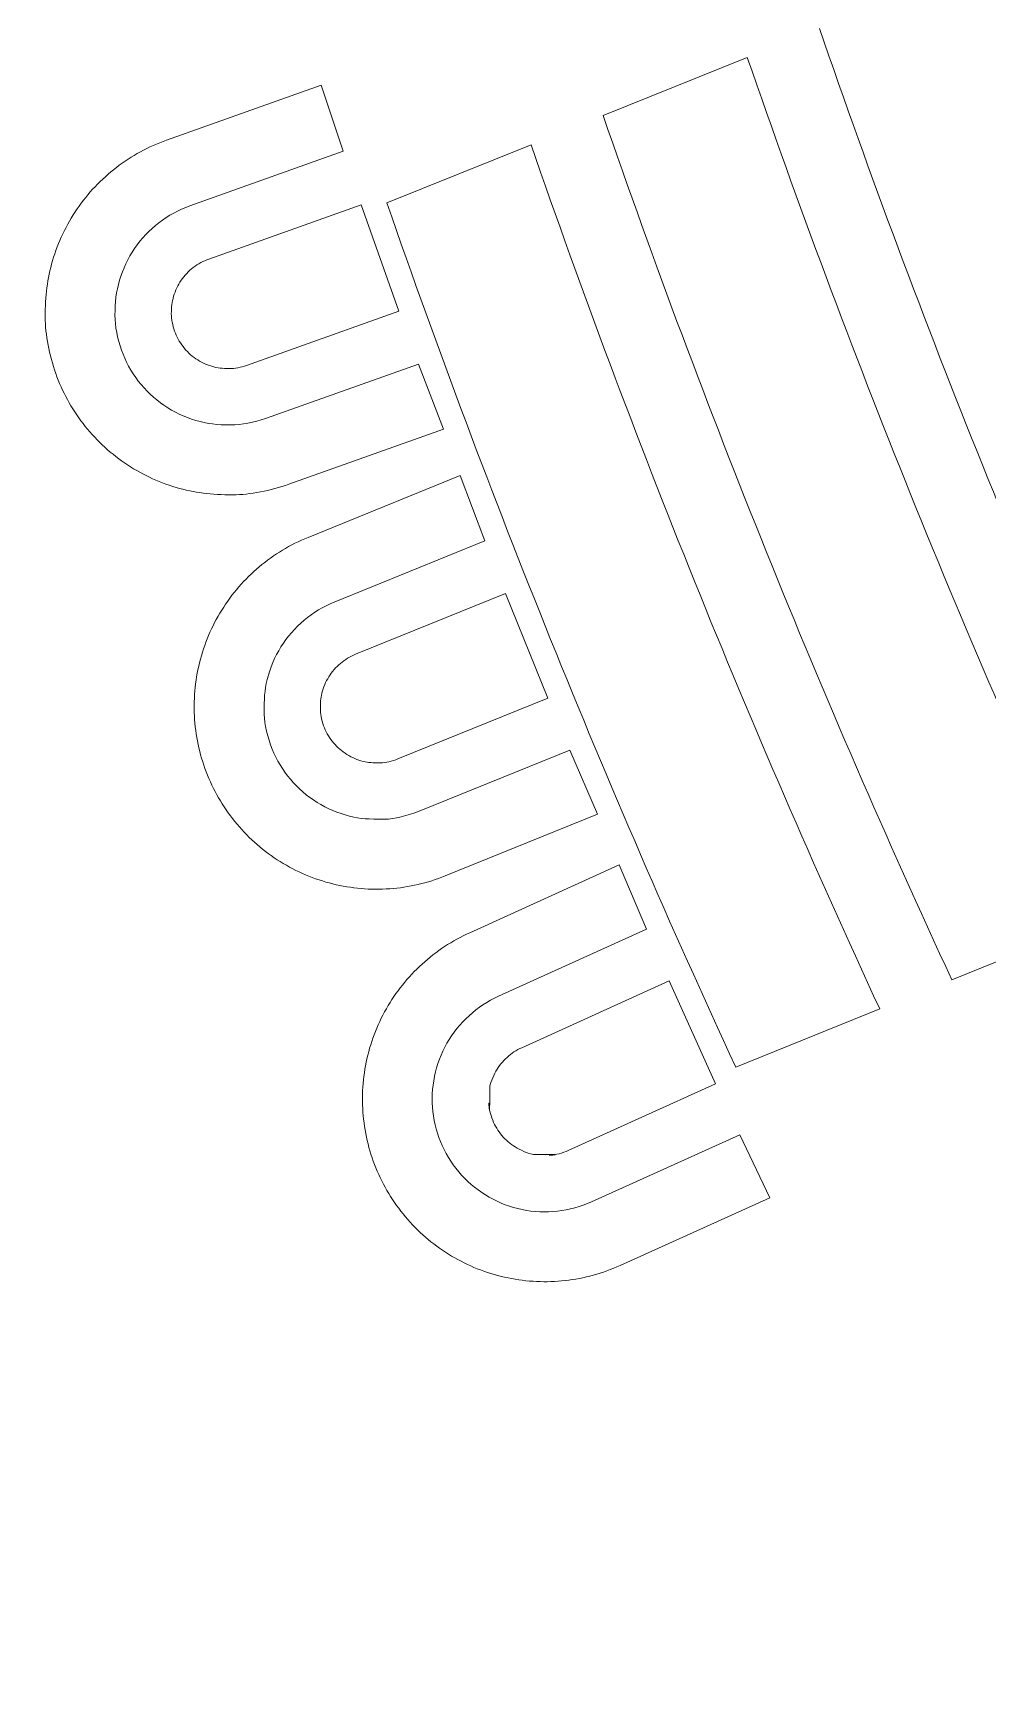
# Model space of a CAD drawing. Header units: millimetres. Extents: x -216 to 235, y -247 to 205.
# Drawn here: x -140.13 to -124.84, y -94.69 to -68.15 of the extents above; entities that cross this region are included whole.
import ezdxf

# ---------------------------------------------------------------- set-up
doc = ezdxf.new("R2010")
doc.units = ezdxf.units.MM
doc.header["$MEASUREMENT"] = 0
doc.layers.add('Camada 1', color=7, linetype='Continuous')

msp = doc.modelspace()

# ---------------------------------------------------------------- linework, layer by layer
at = {"layer": 'Camada 1', "color": 240, "lineweight": 18}
msp.add_open_spline([(40.386, -243.7514), (52.549, -242.0562), (64.5321, -239.369), (76.2543, -235.708), (76.2543, -235.708), (98.8911, -228.6351), (120.1427, -218.1082), (139.486, -204.3864), (139.486, -204.3864), (164.4969, -186.644), (185.4274, -164.233), (201.4217, -138.0695), (201.4217, -138.0695), (213.7717, -117.7741), (222.7947, -95.7966), (228.2686, -72.6782), (228.2686, -72.6782), (232.7664, -53.682), (234.7784, -34.2646), (234.2711, -14.7498), (234.2711, -14.7498), (233.6078, 8.9614), (229.2434, 32.277), (221.2854, 54.6227), (221.2854, 54.6227), (213.3274, 76.9685), (201.9717, 97.7943), (187.498, 116.5872), (187.498, 116.5872), (182.1139, 123.578), (176.3293, 130.2413), (170.1642, 136.5541), (170.1642, 136.5541), (153.5928, 153.4769), (134.5781, 167.599), (113.5883, 178.5727), (113.5883, 178.5727), (92.5985, 189.5464), (70.1505, 197.1015), (46.7969, 201.0519), (46.7969, 201.0519), (39.0919, 202.3552), (31.3295, 203.2562), (23.5308, 203.7524), (23.5308, 203.7524), (0.054, 205.2792), (-23.3725, 203.1146), (-46.1721, 197.3119), (-46.1721, 197.3119), (-57.2082, 194.503), (-67.9982, 190.8615), (-78.4793, 186.4083), (-78.4793, 186.4083), (-100.2525, 177.1917), (-120.3159, 164.6826), (-138.1754, 149.1888), (-138.1754, 149.1888), (-156.0349, 133.6951), (-171.2507, 115.5983), (-183.4483, 95.344), (-183.4483, 95.344), (-190.4371, 83.7389), (-196.3515, 71.5511), (-201.1434, 58.8799), (-201.1434, 58.8799), (-210.746, 33.3304), (-215.639, 6.4782), (-215.6655, -20.8162), (-215.6655, -20.8162), (-215.6885, -44.4186), (-212.0189, -67.7341), (-204.7472, -90.1884), (-204.7472, -90.1884), (-197.4754, -112.6427), (-186.7806, -133.683), (-172.926, -152.7913), (-172.926, -152.7913), (-167.4686, -160.3181), (-161.5547, -167.4917), (-155.2071, -174.2846)], degree=3, knots=[0, 0, 0, 0, 0.047619, 0.047619, 0.047619, 0.047619, 0.0952381, 0.0952381, 0.0952381, 0.0952381, 0.1428571, 0.1428571, 0.1428571, 0.1428571, 0.1904762, 0.1904762, 0.1904762, 0.1904762, 0.2380952, 0.2380952, 0.2380952, 0.2380952, 0.2857143, 0.2857143, 0.2857143, 0.2857143, 0.3333333, 0.3333333, 0.3333333, 0.3333333, 0.3809524, 0.3809524, 0.3809524, 0.3809524, 0.4285714, 0.4285714, 0.4285714, 0.4285714, 0.4761905, 0.4761905, 0.4761905, 0.4761905, 0.5238095, 0.5238095, 0.5238095, 0.5238095, 0.5714286, 0.5714286, 0.5714286, 0.5714286, 0.6190476, 0.6190476, 0.6190476, 0.6190476, 0.6666667, 0.6666667, 0.6666667, 0.6666667, 0.7142857, 0.7142857, 0.7142857, 0.7142857, 0.7619048, 0.7619048, 0.7619048, 0.7619048, 0.8095238, 0.8095238, 0.8095238, 0.8095238, 0.8571429, 0.8571429, 0.8571429, 0.8571429, 0.9047619, 0.9047619, 0.9047619, 0.9047619, 1, 1, 1, 1], dxfattribs=at)
at = {"layer": 'Camada 1', "color": 250, "lineweight": 18}
for points, knots in [([(169.4556, 135.5004), (152.9965, 152.348), (134.1044, 166.4135), (113.2447, 177.3504), (113.2447, 177.3504), (92.385, 188.2873), (70.0712, 195.8264), (46.8527, 199.782), (46.8527, 199.782), (39.1901, 201.0875), (31.4701, 201.9926), (23.7134, 202.4951), (23.7134, 202.4951), (0.3708, 204.0413), (-22.9262, 201.9169), (-45.6041, 196.1741), (-45.6041, 196.1741), (-56.5864, 193.3931), (-67.3248, 189.7829), (-77.7567, 185.3645), (-77.7567, 185.3645), (-99.4202, 176.2238), (-119.3871, 163.8067), (-137.1658, 148.419), (-137.1658, 148.419), (-154.9444, 133.0313), (-170.097, 115.0518), (-182.2504, 94.9233), (-182.2504, 94.9233), (-189.2131, 83.3915), (-195.1084, 71.2792), (-199.8881, 58.6848), (-199.8881, 58.6848), (-209.4979, 33.2044), (-214.3954, 6.4161), (-214.4225, -20.8161), (-214.4225, -20.8161), (-214.4225, -44.3152), (-210.6959, -67.68), (-203.3914, -90.0987), (-203.3914, -90.0987), (-196.087, -112.5174), (-185.3655, -133.5174), (-171.4908, -152.5816), (-171.4908, -152.5816), (-166.2338, -159.8049), (-160.555, -166.7015), (-154.4747, -173.2469), (-154.4747, -173.2469), (-138.5335, -190.4321), (-120.1002, -204.912), (-99.6287, -216.33), (-99.6287, -216.33), (-77.9909, -228.3986), (-54.6567, -236.727), (-30.2673, -241.0865), (-30.2673, -241.0865), (-7.2069, -245.2627), (16.2229, -245.78), (39.4452, -242.6257)], [0, 0, 0, 0, 0.0625, 0.0625, 0.0625, 0.0625, 0.125, 0.125, 0.125, 0.125, 0.1875, 0.1875, 0.1875, 0.1875, 0.25, 0.25, 0.25, 0.25, 0.3125, 0.3125, 0.3125, 0.3125, 0.375, 0.375, 0.375, 0.375, 0.4375, 0.4375, 0.4375, 0.4375, 0.5, 0.5, 0.5, 0.5, 0.5625, 0.5625, 0.5625, 0.5625, 0.625, 0.625, 0.625, 0.625, 0.6875, 0.6875, 0.6875, 0.6875, 0.75, 0.75, 0.75, 0.75, 0.8125, 0.8125, 0.8125, 0.8125, 0.875, 0.875, 0.875, 0.875, 1, 1, 1, 1]), ([(-80.3896, -223.5108), (-101.7016, -214.0775), (-121.2756, -201.4264), (-138.6295, -185.869), (-138.6295, -185.869), (-155.9835, -170.3116), (-170.6901, -152.2309), (-182.3871, -132.0723), (-182.3871, -132.0723), (-186.1637, -125.5637), (-189.6042, -118.8715), (-192.6998, -112.0128), (-192.6998, -112.0128), (-202.31, -90.6018), (-208.4525, -67.9511), (-210.976, -44.6184), (-210.976, -44.6184), (-211.9408, -35.6978), (-212.3665, -26.7353), (-212.2517, -17.7634), (-212.2517, -17.7634), (-211.9346, 5.5262), (-207.9782, 28.4796), (-200.4799, 50.5315), (-200.4799, 50.5315), (-192.9815, 72.5834), (-182.1257, 93.1907), (-168.1799, 111.8462), (-168.1799, 111.8462), (-161.7917, 120.3919), (-154.8036, 128.4545), (-147.2523, 135.9921), (-147.2523, 135.9921), (-144.575, 138.6646), (-141.8305, 141.2679), (-139.0205, 143.8004)], [0, 0, 0, 0, 0.1, 0.1, 0.1, 0.1, 0.2, 0.2, 0.2, 0.2, 0.3, 0.3, 0.3, 0.3, 0.4, 0.4, 0.4, 0.4, 0.5, 0.5, 0.5, 0.5, 0.6, 0.6, 0.6, 0.6, 0.7, 0.7, 0.7, 0.7, 0.8, 0.8, 0.8, 0.8, 1, 1, 1, 1]), ([(-139.0924, 142.3947), (-156.1732, 126.9372), (-170.6255, 108.9981), (-182.0937, 89.0189), (-182.0937, 89.0189), (-190.2531, 74.804), (-196.7728, 59.7664), (-201.5712, 44.0943), (-201.5712, 44.0943), (-208.3999, 21.7894), (-211.6552, -1.3091), (-211.2571, -24.6323), (-211.2571, -24.6323), (-211.1087, -33.3264), (-210.4499, -41.9967), (-209.2831, -50.6134), (-209.2831, -50.6134), (-206.139, -73.616), (-199.4352, -95.8435), (-189.3368, -116.7486), (-189.3368, -116.7486), (-180.0563, -135.9605), (-168.1071, -153.6364), (-153.7378, -169.4081), (-153.7378, -169.4081), (-133.2574, -191.8875), (-108.6336, -209.7323), (-80.8955, -222.1967)], [0, 0, 0, 0, 0.125, 0.125, 0.125, 0.125, 0.25, 0.25, 0.25, 0.25, 0.375, 0.375, 0.375, 0.375, 0.5, 0.5, 0.5, 0.5, 0.625, 0.625, 0.625, 0.625, 0.75, 0.75, 0.75, 0.75, 1, 1, 1, 1]), ([(-150.9205, -77.3759), (-156.868, -60.4674), (-160.0972, -42.8367), (-160.5287, -24.9179), (-160.5287, -24.9179), (-160.7768, -14.6119), (-160.0916, -4.3259), (-158.4785, 5.8561), (-158.4785, 5.8561), (-155.6464, 23.5449), (-150.0821, 40.5729), (-141.9225, 56.5208), (-141.9225, 56.5208), (-133.7982, 72.3997), (-123.2997, 86.8191), (-110.6833, 99.4273), (-110.6833, 99.4273), (-98.0511, 112.0511), (-83.5997, 122.5434), (-67.6849, 130.6458), (-67.6849, 130.6458), (-59.3304, 134.8992), (-50.6531, 138.4478), (-41.7123, 141.2675)], [0, 0, 0, 0, 0.1428571, 0.1428571, 0.1428571, 0.1428571, 0.2857143, 0.2857143, 0.2857143, 0.2857143, 0.4285714, 0.4285714, 0.4285714, 0.4285714, 0.5714286, 0.5714286, 0.5714286, 0.5714286, 0.7142857, 0.7142857, 0.7142857, 0.7142857, 1, 1, 1, 1]), ([(-130.0336, 133.8278), (-146.2194, 119.3145), (-159.9356, 102.4479), (-170.8443, 83.6433), (-170.8443, 83.6433), (-179.7554, 68.2822), (-186.6247, 51.9059), (-191.3391, 34.7844), (-191.3391, 34.7844), (-198.8378, 7.5444), (-200.7516, -20.6439), (-197.0035, -48.6475), (-197.0035, -48.6475), (-194.1104, -70.2624), (-187.8716, -91.1586), (-178.4408, -110.8216), (-178.4408, -110.8216), (-170.3193, -127.7548), (-159.9861, -143.4365), (-147.6304, -157.5797)], [0, 0, 0, 0, 0.1666667, 0.1666667, 0.1666667, 0.1666667, 0.3333333, 0.3333333, 0.3333333, 0.3333333, 0.5, 0.5, 0.5, 0.5, 0.6666667, 0.6666667, 0.6666667, 0.6666667, 1, 1, 1, 1]), ([(-131.4849, 76.4581), (-141.7294, 61.5908), (-149.522, 45.304), (-154.6708, 27.9986), (-154.6708, 27.9986), (-160.0088, 10.0576), (-162.3683, -8.5113), (-161.687, -27.2172), (-161.687, -27.2172), (-161.0128, -45.2033), (-157.5334, -62.8625), (-151.3342, -79.76), (-151.3342, -79.76), (-145.135, -96.6575), (-136.3689, -112.3772), (-125.2515, -126.5319), (-125.2515, -126.5319), (-121.3176, -131.5408), (-117.1105, -136.3224), (-112.6433, -140.8621), (-112.6433, -140.8621), (-103.3382, -150.3182), (-93.005, -158.6385), (-81.7816, -165.7122)], [0, 0, 0, 0, 0.1428571, 0.1428571, 0.1428571, 0.1428571, 0.2857143, 0.2857143, 0.2857143, 0.2857143, 0.4285714, 0.4285714, 0.4285714, 0.4285714, 0.5714286, 0.5714286, 0.5714286, 0.5714286, 0.7142857, 0.7142857, 0.7142857, 0.7142857, 1, 1, 1, 1]), ([(-21.4526, -67.5265), (-21.5767, -67.4003), (-21.7226, -67.3003), (-21.8851, -67.2301), (-21.8851, -67.2301), (-22.365, -67.0732), (-22.8296, -66.8755), (-23.2754, -66.6385), (-23.2754, -66.6385), (-23.6866, -66.3131), (-24.1409, -66.0513), (-24.6286, -65.8587), (-24.6286, -65.8587), (-24.8047, -65.8062), (-24.9662, -65.7862), (-25.1704, -65.7862), (-25.1704, -65.7862), (-25.2252, -65.7862), (-25.3091, -65.7937), (-25.3778, -65.8036), (-25.3778, -65.8036), (-25.4131, -65.8036), (-25.5077, -65.7615), (-25.5661, -65.7258), (-25.5661, -65.7258), (-25.6245, -65.6901), (-25.6766, -65.6457), (-25.7211, -65.5936), (-25.7211, -65.5936), (-25.7358, -65.5765), (-25.7495, -65.5586), (-25.7623, -65.5401), (-25.7623, -65.5401), (-25.7421, -65.5401), (-25.8352, -65.4954), (-25.8499, -65.4954), (-25.8499, -65.4954), (-25.7513, -65.4954), (-25.914, -65.4801), (-25.9471, -65.4801), (-25.9471, -65.4801), (-25.9801, -65.4801), (-26.1423, -65.4955), (-26.0442, -65.4955), (-26.0442, -65.4955), (-26.059, -65.4955), (-26.152, -65.5402), (-26.1318, -65.5402), (-26.1318, -65.5402), (-26.1419, -65.5402), (-26.2013, -65.5995), (-26.2013, -65.6097), (-26.2013, -65.6097), (-26.2013, -65.6014), (-26.2352, -65.6622), (-26.2352, -65.6691), (-26.2352, -65.6691), (-26.3523, -65.843), (-26.4391, -66.0338), (-26.4933, -66.2363), (-26.4933, -66.2363), (-26.6106, -66.674), (-26.7407, -67.108), (-26.8836, -67.538), (-26.8836, -67.538), (-27.0796, -67.815), (-27.2227, -68.1227), (-27.3084, -68.4511), (-27.3084, -68.4511), (-27.3084, -68.3918), (-27.3309, -68.525), (-27.3309, -68.5532), (-27.3309, -68.5532), (-27.3309, -68.6001), (-27.3207, -69.1015), (-27.3207, -68.6572), (-27.3207, -68.6572), (-27.3207, -68.6746), (-27.279, -68.7781), (-27.279, -68.753), (-27.279, -68.753), (-27.279, -68.7689), (-27.2073, -68.8448), (-27.192, -68.8448), (-27.192, -68.8448), (-26.8431, -69.0947), (-26.464, -69.2959), (-26.0614, -69.4447), (-26.0614, -69.4447), (-25.9301, -69.4447), (-153.4224, -69.4652), (-25.8007, -69.4652), (-25.8007, -69.4652), (-25.7555, -69.4652), (-25.634, -69.5194), (-25.559, -69.5652), (-25.559, -69.5652), (-25.5285, -69.584), (-25.4992, -69.6046), (-25.4713, -69.6271)], [0, 0, 0, 0, 0.0384615, 0.0384615, 0.0384615, 0.0384615, 0.0769231, 0.0769231, 0.0769231, 0.0769231, 0.1153846, 0.1153846, 0.1153846, 0.1153846, 0.1538462, 0.1538462, 0.1538462, 0.1538462, 0.1923077, 0.1923077, 0.1923077, 0.1923077, 0.2307692, 0.2307692, 0.2307692, 0.2307692, 0.2692308, 0.2692308, 0.2692308, 0.2692308, 0.3076923, 0.3076923, 0.3076923, 0.3076923, 0.3461538, 0.3461538, 0.3461538, 0.3461538, 0.3846154, 0.3846154, 0.3846154, 0.3846154, 0.4230769, 0.4230769, 0.4230769, 0.4230769, 0.4615385, 0.4615385, 0.4615385, 0.4615385, 0.5, 0.5, 0.5, 0.5, 0.5384615, 0.5384615, 0.5384615, 0.5384615, 0.5769231, 0.5769231, 0.5769231, 0.5769231, 0.6153846, 0.6153846, 0.6153846, 0.6153846, 0.6538462, 0.6538462, 0.6538462, 0.6538462, 0.6923077, 0.6923077, 0.6923077, 0.6923077, 0.7307692, 0.7307692, 0.7307692, 0.7307692, 0.7692308, 0.7692308, 0.7692308, 0.7692308, 0.8076923, 0.8076923, 0.8076923, 0.8076923, 0.8461538, 0.8461538, 0.8461538, 0.8461538, 0.8846154, 0.8846154, 0.8846154, 0.8846154, 0.9230769, 0.9230769, 0.9230769, 0.9230769, 1, 1, 1, 1]), ([(-135.1681, -70.0435), (-135.1681, -70.0435), (-135.5176, -68.9821), (-135.5176, -68.9821), (-135.5176, -68.9821), (-135.5176, -68.9821), (-137.9968, -69.8643), (-137.9968, -69.8643)], [0, 0, 0, 0, 0.3333333, 0.3333333, 0.3333333, 0.3333333, 1, 1, 1, 1]), ([(-137.9968, -69.8643), (-138.2864, -69.9674), (-138.5563, -70.1145), (-138.7999, -70.302), (-138.7999, -70.302), (-139.0435, -70.4895), (-139.2548, -70.7128), (-139.4285, -70.9664), (-139.4285, -70.9664), (-139.6022, -71.22), (-139.7342, -71.4977), (-139.821, -71.7926), (-139.821, -71.7926), (-139.9079, -72.0875), (-139.939, -72.3519), (-139.939, -72.6996), (-139.939, -72.6996), (-139.939, -72.9753), (-139.874, -73.309), (-139.771, -73.5987), (-139.771, -73.5987), (-139.6679, -73.8883), (-139.5208, -74.1582), (-139.3333, -74.4018), (-139.3333, -74.4018), (-139.1458, -74.6454), (-138.9225, -74.8567), (-138.6689, -75.0304), (-138.6689, -75.0304), (-138.4153, -75.2042), (-138.1376, -75.3361), (-137.8427, -75.4229), (-137.8427, -75.4229), (-137.5479, -75.5098), (-137.2834, -75.541), (-136.9357, -75.541), (-136.9357, -75.541), (-136.66, -75.541), (-136.3263, -75.4759), (-136.0367, -75.3729)], [0, 0, 0, 0, 0.0909091, 0.0909091, 0.0909091, 0.0909091, 0.1818182, 0.1818182, 0.1818182, 0.1818182, 0.2727273, 0.2727273, 0.2727273, 0.2727273, 0.3636364, 0.3636364, 0.3636364, 0.3636364, 0.4545455, 0.4545455, 0.4545455, 0.4545455, 0.5454545, 0.5454545, 0.5454545, 0.5454545, 0.6363636, 0.6363636, 0.6363636, 0.6363636, 0.7272727, 0.7272727, 0.7272727, 0.7272727, 0.8181818, 0.8181818, 0.8181818, 0.8181818, 1, 1, 1, 1]), ([(-136.4111, -74.3205), (-136.5901, -74.3842), (-136.7963, -74.4243), (-136.9667, -74.4243), (-136.9667, -74.4243), (-137.1815, -74.4243), (-137.3449, -74.4051), (-137.5271, -74.3514), (-137.5271, -74.3514), (-137.7093, -74.2977), (-137.8809, -74.2162), (-138.0376, -74.1089), (-138.0376, -74.1089), (-138.1943, -74.0015), (-138.3323, -73.871), (-138.4481, -73.7204), (-138.4481, -73.7204), (-138.564, -73.5699), (-138.6549, -73.4032), (-138.7185, -73.2242), (-138.7185, -73.2242), (-138.7822, -73.0452), (-138.8224, -72.839), (-138.8224, -72.6686), (-138.8224, -72.6686), (-138.8224, -72.4538), (-138.8031, -72.2904), (-138.7495, -72.1082), (-138.7495, -72.1082), (-138.6958, -71.926), (-138.6143, -71.7544), (-138.507, -71.5977), (-138.507, -71.5977), (-138.3996, -71.441), (-138.269, -71.303), (-138.1185, -71.1872), (-138.1185, -71.1872), (-137.968, -71.0713), (-137.8012, -70.9804), (-137.6223, -70.9167)], [0, 0, 0, 0, 0.0909091, 0.0909091, 0.0909091, 0.0909091, 0.1818182, 0.1818182, 0.1818182, 0.1818182, 0.2727273, 0.2727273, 0.2727273, 0.2727273, 0.3636364, 0.3636364, 0.3636364, 0.3636364, 0.4545455, 0.4545455, 0.4545455, 0.4545455, 0.5454545, 0.5454545, 0.5454545, 0.5454545, 0.6363636, 0.6363636, 0.6363636, 0.6363636, 0.7272727, 0.7272727, 0.7272727, 0.7272727, 0.8181818, 0.8181818, 0.8181818, 0.8181818, 1, 1, 1, 1]), ([(-137.3195, -71.7677), (-137.3195, -71.7677), (-134.8783, -70.899), (-134.8783, -70.899), (-134.8783, -70.899), (-134.8783, -70.899), (-134.2739, -72.6013), (-134.2739, -72.6013), (-134.2739, -72.6013), (-134.2739, -72.6013), (-136.7139, -73.4695), (-136.7139, -73.4695)], [0, 0, 0, 0, 0.25, 0.25, 0.25, 0.25, 0.5, 0.5, 0.5, 0.5, 1, 1, 1, 1]), ([(-137.7324, -73.1695), (-137.7904, -73.0943), (-137.8358, -73.0109), (-137.8676, -72.9214), (-137.8676, -72.9214), (-137.8995, -72.8319), (-137.9195, -72.7288), (-137.9195, -72.6436), (-137.9195, -72.6436), (-137.9195, -72.5362), (-137.9099, -72.4545), (-137.8831, -72.3634), (-137.8831, -72.3634), (-137.8563, -72.2723), (-137.8155, -72.1865), (-137.7618, -72.1082), (-137.7618, -72.1082), (-137.7082, -72.0298), (-137.6429, -71.9608), (-137.5676, -71.9029), (-137.5676, -71.9029), (-137.4924, -71.845), (-137.409, -71.7995), (-137.3195, -71.7677)], [0, 0, 0, 0, 0.1428571, 0.1428571, 0.1428571, 0.1428571, 0.2857143, 0.2857143, 0.2857143, 0.2857143, 0.4285714, 0.4285714, 0.4285714, 0.4285714, 0.5714286, 0.5714286, 0.5714286, 0.5714286, 0.7142857, 0.7142857, 0.7142857, 0.7142857, 1, 1, 1, 1]), ([(-136.7139, -73.4695), (-136.8034, -73.5014), (-136.9065, -73.5215), (-136.9917, -73.5215), (-136.9917, -73.5215), (-137.0991, -73.5215), (-137.1808, -73.5118), (-137.2719, -73.485), (-137.2719, -73.485), (-137.363, -73.4582), (-137.4488, -73.4174), (-137.5271, -73.3637), (-137.5271, -73.3637), (-137.6055, -73.3101), (-137.6745, -73.2448), (-137.7324, -73.1695)], [0, 0, 0, 0, 0.2, 0.2, 0.2, 0.2, 0.4, 0.4, 0.4, 0.4, 0.6, 0.6, 0.6, 0.6, 1, 1, 1, 1]), ([(-136.0367, -75.3729), (-136.0367, -75.3729), (-133.5589, -74.4912), (-133.5589, -74.4912), (-133.5589, -74.4912), (-133.5589, -74.4912), (-133.9593, -73.448), (-133.9593, -73.448), (-133.9593, -73.448), (-133.9593, -73.448), (-136.4111, -74.3205), (-136.4111, -74.3205)], [0, 0, 0, 0, 0.25, 0.25, 0.25, 0.25, 0.5, 0.5, 0.5, 0.5, 1, 1, 1, 1]), ([(-135.3098, -77.2579), (-135.3098, -77.2579), (-132.8961, -76.2785), (-132.8961, -76.2785), (-132.8961, -76.2785), (-132.8961, -76.2785), (-133.2915, -75.2334), (-133.2915, -75.2334), (-133.2915, -75.2334), (-133.2915, -75.2334), (-135.7298, -76.2228), (-135.7298, -76.2228)], [0, 0, 0, 0, 0.25, 0.25, 0.25, 0.25, 0.5, 0.5, 0.5, 0.5, 1, 1, 1, 1]), ([(-135.7298, -76.2228), (-136.0147, -76.3384), (-136.2779, -76.4972), (-136.5131, -76.6951), (-136.5131, -76.6951), (-136.7483, -76.8931), (-136.9497, -77.1254), (-137.1121, -77.3863), (-137.1121, -77.3863), (-137.2746, -77.6473), (-137.3943, -77.9304), (-137.4682, -78.2288), (-137.4682, -78.2288), (-137.5422, -78.5272), (-137.5685, -78.8335), (-137.5466, -79.1401)], [0, 0, 0, 0, 0.2, 0.2, 0.2, 0.2, 0.4, 0.4, 0.4, 0.4, 0.6, 0.6, 0.6, 0.6, 1, 1, 1, 1]), ([(-134.9702, -78.0949), (-134.9702, -78.0949), (-132.5692, -77.1205), (-132.5692, -77.1205), (-132.5692, -77.1205), (-132.5692, -77.1205), (-131.8911, -78.7948), (-131.8911, -78.7948), (-131.8911, -78.7948), (-131.8911, -78.7948), (-134.2909, -79.7687), (-134.2909, -79.7687)], [0, 0, 0, 0, 0.25, 0.25, 0.25, 0.25, 0.5, 0.5, 0.5, 0.5, 1, 1, 1, 1]), ([(-81.1199, -164.6599), (-96.1954, -155.2167), (-109.608, -143.5315), (-121.0276, -129.8919), (-121.0276, -129.8919), (-134.0982, -114.2803), (-144.1704, -96.5853), (-150.9205, -77.3759)], [0, 0, 0, 0, 0.3333333, 0.3333333, 0.3333333, 0.3333333, 1, 1, 1, 1]), ([(-133.9513, -80.6056), (-134.1274, -80.677), (-134.3551, -80.7336), (-134.5018, -80.7336), (-134.5018, -80.7336), (-134.7729, -80.7336), (-134.8805, -80.7308), (-135.0649, -80.6852), (-135.0649, -80.6852), (-135.2493, -80.6395), (-135.4242, -80.5655), (-135.5855, -80.4651), (-135.5855, -80.4651), (-135.7467, -80.3647), (-135.8903, -80.2403), (-136.0126, -80.095), (-136.0126, -80.095), (-136.1349, -79.9497), (-136.233, -79.787), (-136.3044, -79.611), (-136.3044, -79.611), (-136.3758, -79.435), (-136.4324, -79.2073), (-136.4324, -79.0605), (-136.4324, -79.0605), (-136.4324, -78.7894), (-136.4296, -78.6818), (-136.384, -78.4974), (-136.384, -78.4974), (-136.3383, -78.313), (-136.2643, -78.1381), (-136.1639, -77.9768), (-136.1639, -77.9768), (-136.0635, -77.8156), (-135.9391, -77.672), (-135.7938, -77.5497), (-135.7938, -77.5497), (-135.6485, -77.4274), (-135.4858, -77.3294), (-135.3098, -77.2579)], [0, 0, 0, 0, 0.0909091, 0.0909091, 0.0909091, 0.0909091, 0.1818182, 0.1818182, 0.1818182, 0.1818182, 0.2727273, 0.2727273, 0.2727273, 0.2727273, 0.3636364, 0.3636364, 0.3636364, 0.3636364, 0.4545455, 0.4545455, 0.4545455, 0.4545455, 0.5454545, 0.5454545, 0.5454545, 0.5454545, 0.6363636, 0.6363636, 0.6363636, 0.6363636, 0.7272727, 0.7272727, 0.7272727, 0.7272727, 0.8181818, 0.8181818, 0.8181818, 0.8181818, 1, 1, 1, 1]), ([(-134.2909, -79.7687), (-134.379, -79.8044), (-134.4928, -79.8326), (-134.5662, -79.8326), (-134.5662, -79.8326), (-134.7018, -79.8326), (-134.7555, -79.8313), (-134.8477, -79.8085), (-134.8477, -79.8085), (-134.9399, -79.7856), (-135.0274, -79.7486), (-135.108, -79.6984), (-135.108, -79.6984), (-135.1886, -79.6482), (-135.2604, -79.586), (-135.3215, -79.5134), (-135.3215, -79.5134), (-135.3827, -79.4407), (-135.4318, -79.3594), (-135.4675, -79.2714), (-135.4675, -79.2714), (-135.5032, -79.1834), (-135.5314, -79.0695), (-135.5314, -78.9961), (-135.5314, -78.9961), (-135.5314, -78.8606), (-135.5301, -78.8068), (-135.5072, -78.7146), (-135.5072, -78.7146), (-135.4844, -78.6224), (-135.4475, -78.5349), (-135.3973, -78.4543), (-135.3973, -78.4543), (-135.3471, -78.3737), (-135.2848, -78.3019), (-135.2122, -78.2408), (-135.2122, -78.2408), (-135.1395, -78.1796), (-135.0582, -78.1306), (-134.9702, -78.0949)], [0, 0, 0, 0, 0.0909091, 0.0909091, 0.0909091, 0.0909091, 0.1818182, 0.1818182, 0.1818182, 0.1818182, 0.2727273, 0.2727273, 0.2727273, 0.2727273, 0.3636364, 0.3636364, 0.3636364, 0.3636364, 0.4545455, 0.4545455, 0.4545455, 0.4545455, 0.5454545, 0.5454545, 0.5454545, 0.5454545, 0.6363636, 0.6363636, 0.6363636, 0.6363636, 0.7272727, 0.7272727, 0.7272727, 0.7272727, 0.8181818, 0.8181818, 0.8181818, 0.8181818, 1, 1, 1, 1]), ([(-137.5466, -79.1401), (-137.5247, -79.4467), (-137.4551, -79.7462), (-137.3395, -80.031), (-137.3395, -80.031), (-137.2239, -80.3159), (-137.0651, -80.5791), (-136.8672, -80.8143), (-136.8672, -80.8143), (-136.6692, -81.0495), (-136.4369, -81.2508), (-136.176, -81.4133), (-136.176, -81.4133), (-135.9151, -81.5759), (-135.6319, -81.6955), (-135.3335, -81.7695), (-135.3335, -81.7695), (-135.0351, -81.8434), (-134.7288, -81.8697), (-134.4222, -81.8478), (-134.4222, -81.8478), (-134.1156, -81.8259), (-133.8161, -81.7563), (-133.5313, -81.6407)], [0, 0, 0, 0, 0.1428571, 0.1428571, 0.1428571, 0.1428571, 0.2857143, 0.2857143, 0.2857143, 0.2857143, 0.4285714, 0.4285714, 0.4285714, 0.4285714, 0.5714286, 0.5714286, 0.5714286, 0.5714286, 0.7142857, 0.7142857, 0.7142857, 0.7142857, 1, 1, 1, 1]), ([(-133.5313, -81.6407), (-133.5313, -81.6407), (-131.0943, -80.6518), (-131.0943, -80.6518), (-131.0943, -80.6518), (-131.0943, -80.6518), (-131.5399, -79.627), (-131.5399, -79.627), (-131.5399, -79.627), (-131.5399, -79.627), (-133.9513, -80.6056), (-133.9513, -80.6056)], [0, 0, 0, 0, 0.25, 0.25, 0.25, 0.25, 0.5, 0.5, 0.5, 0.5, 1, 1, 1, 1]), ([(-133.1407, -82.551), (-133.1407, -82.551), (-130.7448, -81.4664), (-130.7448, -81.4664), (-130.7448, -81.4664), (-130.7448, -81.4664), (-130.3092, -82.4954), (-130.3092, -82.4954), (-130.3092, -82.4954), (-130.3092, -82.4954), (-132.6801, -83.5687), (-132.6801, -83.5687)], [0, 0, 0, 0, 0.25, 0.25, 0.25, 0.25, 0.5, 0.5, 0.5, 0.5, 1, 1, 1, 1]), ([(-130.7295, -87.8776), (-131.0096, -88.0043), (-131.306, -88.0858), (-131.6115, -88.1198), (-131.6115, -88.1198), (-131.9171, -88.1538), (-132.2241, -88.1396), (-132.5252, -88.0776), (-132.5252, -88.0776), (-132.8263, -88.0155), (-133.114, -87.9071), (-133.3811, -87.7551), (-133.3811, -87.7551), (-133.6483, -87.603), (-133.8884, -87.411), (-134.0955, -87.1839), (-134.0955, -87.1839), (-134.3026, -86.9567), (-134.4716, -86.6999), (-134.5984, -86.4199), (-134.5984, -86.4199), (-134.7252, -86.1398), (-134.8066, -85.8434), (-134.8406, -85.5379), (-134.8406, -85.5379), (-134.8746, -85.2324), (-134.8605, -84.9253), (-134.7984, -84.6242), (-134.7984, -84.6242), (-134.7364, -84.3231), (-134.628, -84.0355), (-134.4759, -83.7683), (-134.4759, -83.7683), (-134.3239, -83.5011), (-134.1319, -83.261), (-133.9047, -83.0539), (-133.9047, -83.0539), (-133.6776, -82.8468), (-133.4208, -82.6778), (-133.1407, -82.551)], [0, 0, 0, 0, 0.0909091, 0.0909091, 0.0909091, 0.0909091, 0.1818182, 0.1818182, 0.1818182, 0.1818182, 0.2727273, 0.2727273, 0.2727273, 0.2727273, 0.3636364, 0.3636364, 0.3636364, 0.3636364, 0.4545455, 0.4545455, 0.4545455, 0.4545455, 0.5454545, 0.5454545, 0.5454545, 0.5454545, 0.6363636, 0.6363636, 0.6363636, 0.6363636, 0.7272727, 0.7272727, 0.7272727, 0.7272727, 0.8181818, 0.8181818, 0.8181818, 0.8181818, 1, 1, 1, 1]), ([(-132.6801, -83.5687), (-132.8531, -83.647), (-133.0118, -83.7514), (-133.1521, -83.8794), (-133.1521, -83.8794), (-133.2925, -84.0074), (-133.4111, -84.1557), (-133.5051, -84.3208), (-133.5051, -84.3208), (-133.599, -84.4859), (-133.666, -84.6636), (-133.7043, -84.8497), (-133.7043, -84.8497), (-133.7427, -85.0357), (-133.7514, -85.2254), (-133.7304, -85.4142)], [0, 0, 0, 0, 0.2, 0.2, 0.2, 0.2, 0.4, 0.4, 0.4, 0.4, 0.6, 0.6, 0.6, 0.6, 1, 1, 1, 1]), ([(-131.5627, -86.0371), (-131.5627, -86.0371), (-129.2021, -84.9686), (-129.2021, -84.9686), (-129.2021, -84.9686), (-129.2021, -84.9686), (-129.9482, -83.3234), (-129.9482, -83.3234), (-129.9482, -83.3234), (-129.9482, -83.3234), (-132.3076, -84.3915), (-132.3076, -84.3915)], [0, 0, 0, 0, 0.25, 0.25, 0.25, 0.25, 0.5, 0.5, 0.5, 0.5, 1, 1, 1, 1]), ([(-132.3076, -84.3915), (-132.3941, -84.4306), (-132.4735, -84.4828), (-132.5436, -84.5468), (-132.5436, -84.5468), (-132.6138, -84.6108), (-132.6731, -84.685), (-132.7201, -84.7675), (-132.7201, -84.7675), (-132.7671, -84.8501), (-132.8198, -84.9798), (-132.8198, -85.032), (-132.8198, -85.032), (-132.8198, -85.717), (-132.8328, -85.136), (-132.8328, -85.3142), (-132.8328, -85.3142), (-132.8328, -85.3795), (-132.7971, -85.5002), (-132.7579, -85.5868), (-132.7579, -85.5868), (-132.7188, -85.6733), (-132.6666, -85.7526), (-132.6026, -85.8228)], [0, 0, 0, 0, 0.1428571, 0.1428571, 0.1428571, 0.1428571, 0.2857143, 0.2857143, 0.2857143, 0.2857143, 0.4285714, 0.4285714, 0.4285714, 0.4285714, 0.5714286, 0.5714286, 0.5714286, 0.5714286, 0.7142857, 0.7142857, 0.7142857, 0.7142857, 1, 1, 1, 1]), ([(-133.7304, -85.4142), (-133.7094, -85.603), (-133.6591, -85.7862), (-133.5808, -85.9592), (-133.5808, -85.9592), (-133.5024, -86.1323), (-133.398, -86.2909), (-133.27, -86.4313), (-133.27, -86.4313), (-133.142, -86.5717), (-132.9937, -86.6903), (-132.8286, -86.7842), (-132.8286, -86.7842), (-132.6635, -86.8782), (-132.4858, -86.9452), (-132.2998, -86.9835), (-132.2998, -86.9835), (-132.1137, -87.0218), (-131.924, -87.0306), (-131.7352, -87.0096), (-131.7352, -87.0096), (-131.5464, -86.9886), (-131.3632, -86.9382), (-131.1902, -86.8599)], [0, 0, 0, 0, 0.1428571, 0.1428571, 0.1428571, 0.1428571, 0.2857143, 0.2857143, 0.2857143, 0.2857143, 0.4285714, 0.4285714, 0.4285714, 0.4285714, 0.5714286, 0.5714286, 0.5714286, 0.5714286, 0.7142857, 0.7142857, 0.7142857, 0.7142857, 1, 1, 1, 1]), ([(-132.6026, -85.8228), (-132.5386, -85.893), (-132.4644, -85.9523), (-132.3819, -85.9993), (-132.3819, -85.9993), (-132.2993, -86.0462), (-132.1696, -86.0989), (-132.1174, -86.0989), (-132.1174, -86.0989), (-131.4324, -86.0989), (-132.0134, -86.1119), (-131.8351, -86.1119), (-131.8351, -86.1119), (-131.7699, -86.1119), (-131.6492, -86.0763), (-131.5627, -86.0371)], [0, 0, 0, 0, 0.2, 0.2, 0.2, 0.2, 0.4, 0.4, 0.4, 0.4, 0.6, 0.6, 0.6, 0.6, 1, 1, 1, 1]), ([(-131.1902, -86.8599), (-131.1902, -86.8599), (-128.8171, -85.7857), (-128.8171, -85.7857), (-128.8171, -85.7857), (-128.8171, -85.7857), (-128.3322, -86.7924), (-128.3322, -86.7924), (-128.3322, -86.7924), (-128.3322, -86.7924), (-130.7295, -87.8776), (-130.7295, -87.8776)], [0, 0, 0, 0, 0.25, 0.25, 0.25, 0.25, 0.5, 0.5, 0.5, 0.5, 1, 1, 1, 1])]:
    msp.add_open_spline(points, degree=3, knots=knots, dxfattribs=at)
for points in [[(-127.54, -68.0753), (-125.9197, -72.7812), (-124.0565, -77.3964), (-121.9554, -81.9082)], [(-131.0036, -69.4726), (-131.0036, -69.4726), (-128.6947, -68.5411), (-128.6947, -68.5411)], [(-128.6947, -68.5411), (-127.0721, -73.2462), (-125.2089, -77.8612), (-123.11, -82.374)], [(-125.419, -83.3055), (-127.5139, -78.7911), (-129.3771, -74.1761), (-131.0036, -69.4726)], [(-137.6223, -70.9167), (-137.6223, -70.9167), (-135.1681, -70.0435), (-135.1681, -70.0435)], [(-134.4671, -70.8699), (-134.4671, -70.8699), (-132.1582, -69.9384), (-132.1582, -69.9384)], [(-132.1582, -69.9384), (-130.5297, -74.6412), (-128.6665, -79.256), (-126.5734, -83.7713)], [(-128.8814, -84.7024), (-130.9708, -80.1856), (-132.8343, -75.571), (-134.4671, -70.8699)], [(-123.11, -82.374), (-123.11, -82.374), (-125.419, -83.3055), (-125.419, -83.3055)], [(-126.5734, -83.7713), (-126.5734, -83.7713), (-128.8814, -84.7024), (-128.8814, -84.7024)]]:
    msp.add_open_spline(points, degree=3, dxfattribs=at)

doc.saveas('drawing.dxf')
